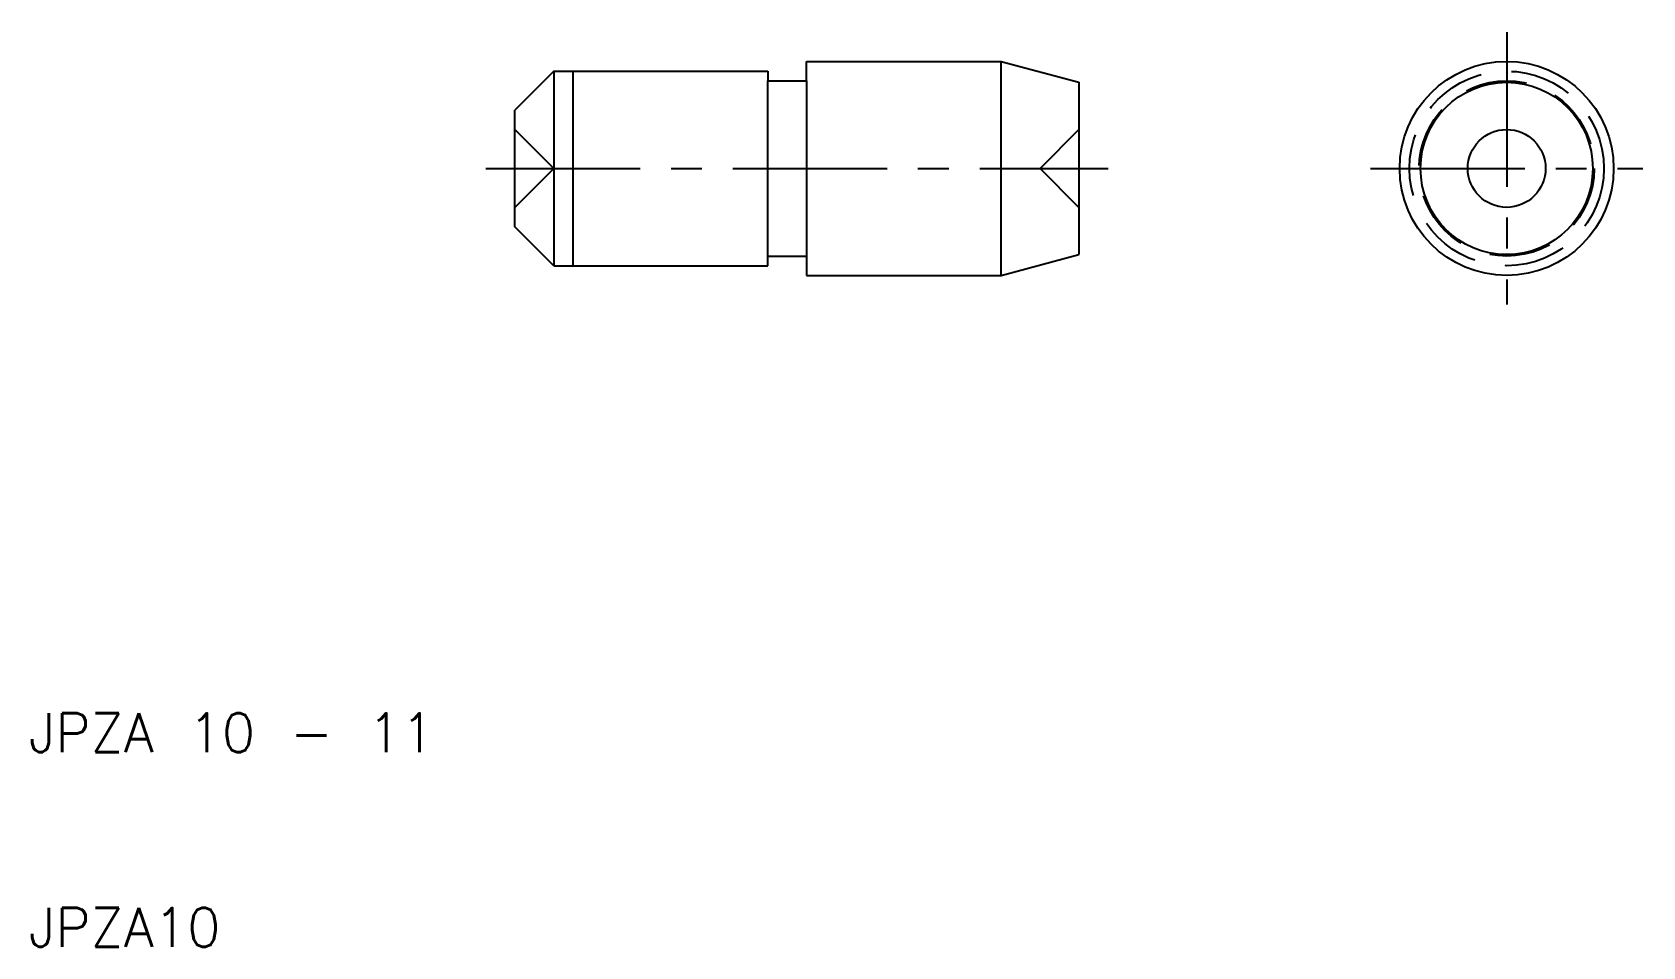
# Model space of a CAD drawing. Extents: x 10.2 to 93, y 10 to 57.
import ezdxf

# ---------------------------------------------------------------- set-up
doc = ezdxf.new("R2010")
doc.units = 0
doc.header["$LTSCALE"] = 0.25
doc.linetypes.add('CENTER', pattern=[50.8, 31.75, -6.35, 6.35, -6.35])
doc.linetypes.add('DASHED', pattern=[19.05, 12.7, -6.35])
doc.layers.get('0').update_dxf_attribs({"linetype": 'CONTINUOUS'})
doc.layers.add('CENTER', color=1, linetype='CENTER')
doc.styles.get("Standard").update_dxf_attribs({"font": 'txt.shx', "bigfont": 'extfont.shx'})

msp = doc.modelspace()

# ---------------------------------------------------------------- linework, layer by layer
for p, q in [((50, 55.5), (60, 55.5)), ((50, 54.5), (50, 55.5)), ((60, 55.5), (64, 54.428)), ((60, 44.5), (60, 55.5)), ((37, 55), (35, 53)), ((37, 55), (48, 55)), ((37, 55), (37, 45)), ((38, 45), (38, 55)), ((48, 55), (48, 54.5)), ((48, 45.5), (48, 54.5)), ((48, 54.5), (50, 54.5)), ((50, 54.5), (50, 45.5)), ((64, 54.428), (64, 45.572)), ((35, 47), (35, 53)), ((37, 45), (35, 47)), ((60, 44.5), (64, 45.572)), ((37, 45), (48, 45)), ((48, 45), (48, 45.5)), ((48, 45.5), (50, 45.5)), ((50, 45.5), (50, 44.5)), ((50, 44.5), (60, 44.5))]:
    msp.add_line(p, q)
at = {"color": 3, "linetype": 'DASHED'}
for p, q in [((35, 52), (37, 50)), ((64, 52), (62, 50)), ((35, 48), (37, 50)), ((64, 48), (62, 50))]:
    msp.add_line(p, q, dxfattribs=at)
for radius in [5.5, 4.428, 2]:
    msp.add_circle((86, 50), radius)
for radius in [5, 4.5]:
    msp.add_circle((86, 50), radius, dxfattribs=at)
at = {"layer": 'CENTER', "color": 1, "linetype": 'CENTER'}
for p, q in [((86, 57), (86, 43)), ((33.5, 50), (65.5, 50)), ((79, 50), (93, 50))]:
    msp.add_line(p, q, dxfattribs=at)

# ---------------------------------------------------------------- texts
for s, p in [('JPZA 10 - 11', (10, 20)), ('JPZA10', (10, 10))]:
    msp.add_text(s, height=2).set_placement(p)

doc.saveas('drawing.dxf')
